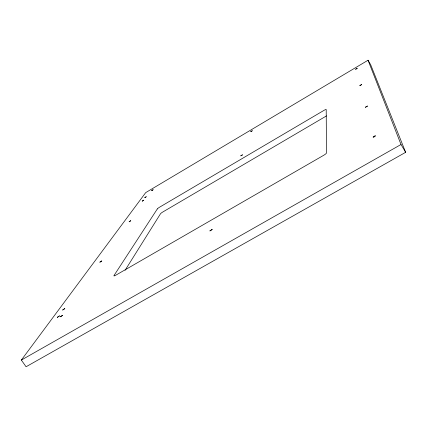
<?xml version="1.0" encoding="UTF-8"?>
<svg xmlns="http://www.w3.org/2000/svg" width="427" height="427" viewBox="0 0 427 427"><rect width="100%" height="100%" fill="white"/><g stroke="black" fill="none" stroke-linecap="round" stroke-linejoin="round"><path stroke-width="0.64" d="M125.095 270.286L160.499 213.778A2.45 0.358 -33.1 0 1 162.943 211.909L326.543 115.877M21.35 360.062L145.708 192.609L368.037 60.239L370.679 64.733L405.65 152.311L26.074 366.761L21.35 360.062L401.022 144.502L368.037 60.239M401.022 144.502L405.65 152.311M212.182 229.448L209.94 230.895L212.182 229.448M367.45 106.067L365.405 107.262L367.45 106.067M361.605 84.589L359.849 85.624L361.605 84.589M153.09 189.727L151.676 190.629L153.09 189.727M357.18 68.336L355.638 69.254L357.18 68.336M146.221 196.746L144.812 197.68L146.221 196.746M143.718 200.183L142.255 201.117L143.718 200.183M130.747 220.722L129.178 221.768L130.747 220.722M101.743 260.966L99.907 262.151L101.743 260.966M62.572 315.323L60.42 316.781L62.572 315.323M64.803 308.582L62.71 309.997L64.803 308.582M59.465 315.905L57.33 317.352L59.465 315.905M157.333 208.926L113.972 275.575A3.117 0.539 -34 0 0 115.786 275.202L323.65 155.321A3.272 0.614 -31.2 0 0 326.468 152.978L326.201 109.504A2.573 0.379 -31.2 0 0 323.992 110.369L159.783 207.068A2.45 0.347 -33 0 0 157.333 208.926M242.467 154.862L240.823 155.834L242.467 154.862M252.245 130.763L250.798 131.66L252.245 130.763M373.769 137.062A1.409 0.278 -30.5 0 0 375.53 135.77A1.409 0.278 -30.5 0 0 373.641 136.581A1.409 0.278 -30.5 0 0 373.769 137.062"/></g></svg>
